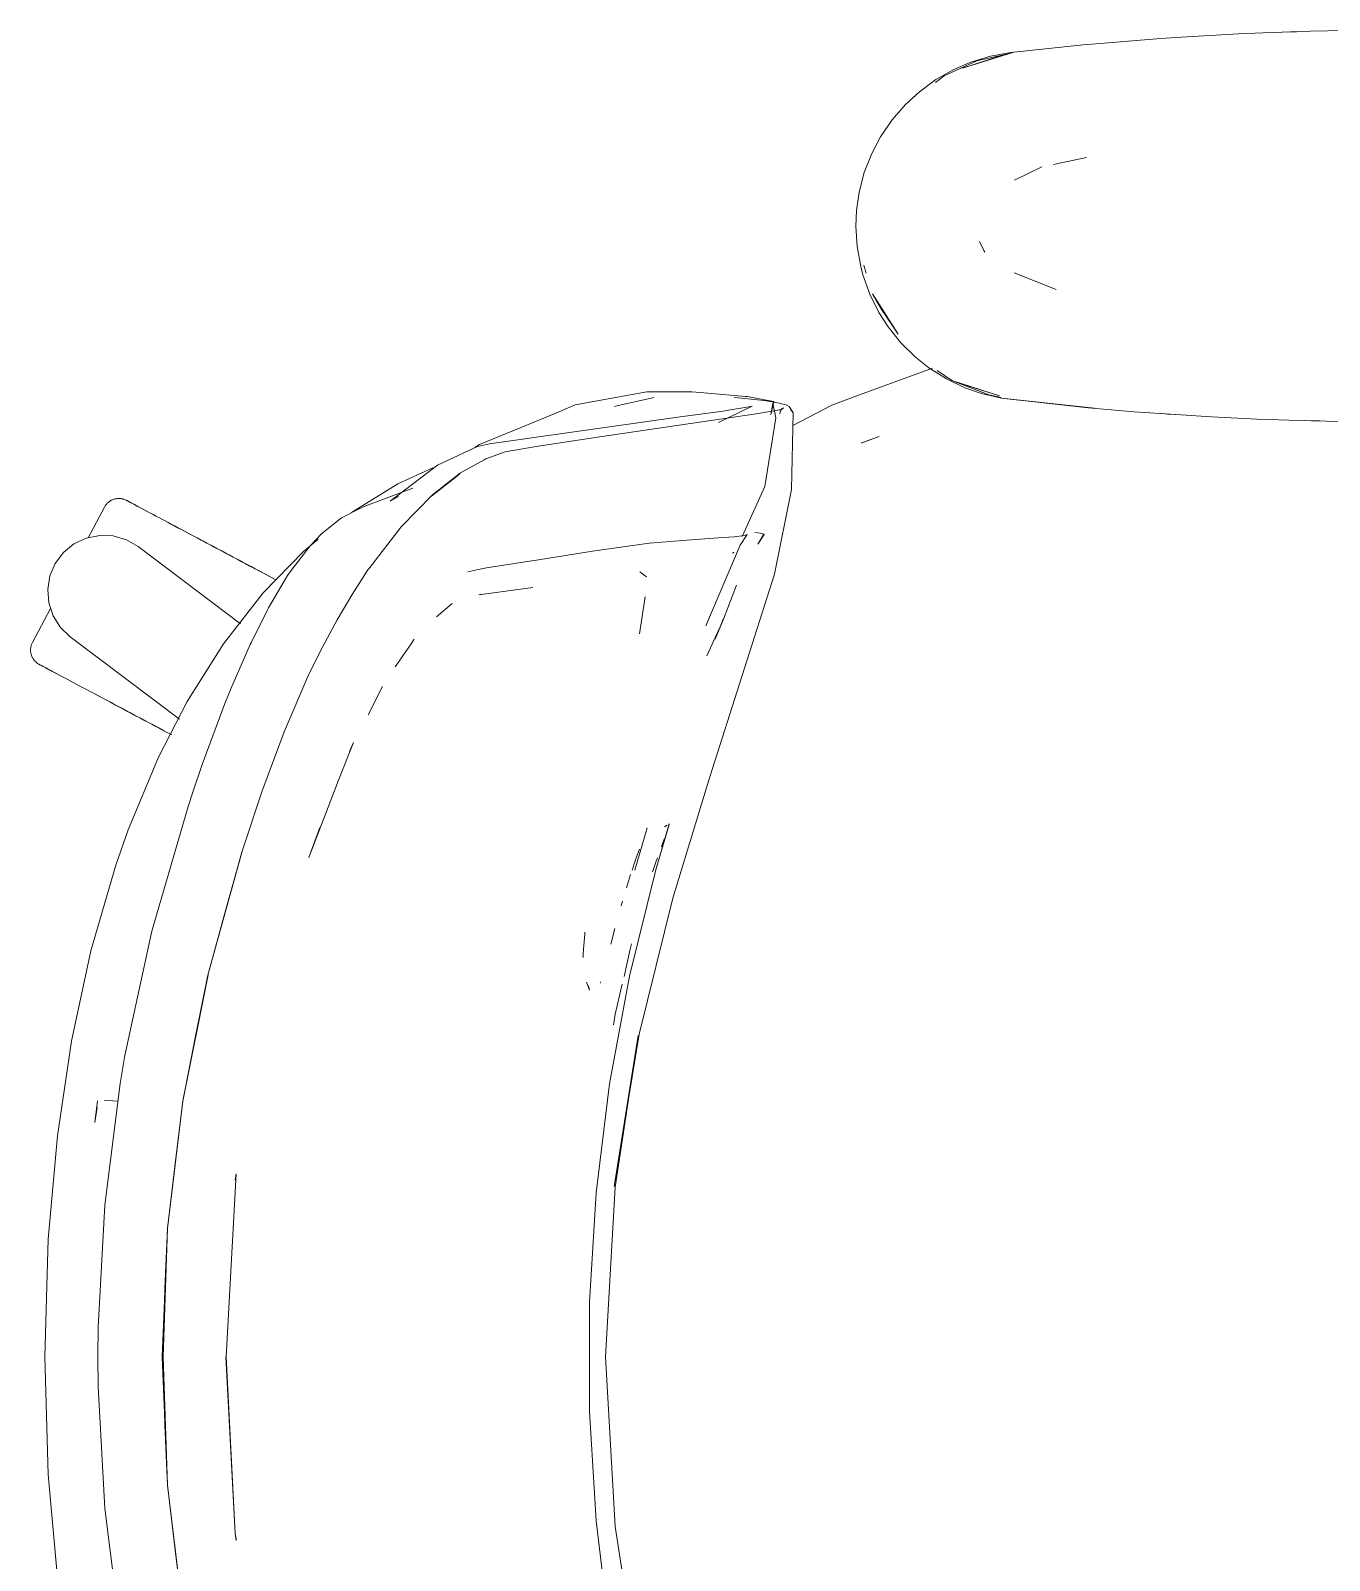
# Model space of a CAD drawing. Header units: millimetres. Extents: x 155927 to 295199, y -4084 to 97293.
# Drawn here: x 200052.2 to 200373.7, y 33498 to 33876.7 of the extents above; entities that cross this region are included whole.
import ezdxf

# ---------------------------------------------------------------- set-up
doc = ezdxf.new("R2010")
doc.units = ezdxf.units.MM
doc.header["$MEASUREMENT"] = 0
doc.layers.add('G-IMPT', color=8, linetype='CONTINUOUS', lineweight=9)
doc.layers.add('I-FURN', color=8, linetype='CONTINUOUS', lineweight=9)

msp = doc.modelspace()

# ---------------------------------------------------------------- linework, layer by layer
at = {"layer": 'G-IMPT'}
for p, q in [((200377.41, 33876.74), (200368.99, 33876.57)), ((200312.79, 33873.2), (200294.87, 33871.3)), ((200316.92, 33873.55), (200312.79, 33873.2)), ((200331.98, 33874.8), (200316.92, 33873.55)), ((200323.8, 33874.15), (200322.12, 33873.98)), ((200331.98, 33874.8), (200337.07, 33875.12)), ((200337.07, 33875.12), (200351.21, 33875.93)), ((200357.23, 33876.19), (200351.21, 33875.93)), ((200357.23, 33876.19), (200368.99, 33876.57)), ((200362.12, 33876.33), (200364.05, 33876.44)), ((200364.05, 33876.44), (200365.55, 33876.45)), ((200286.41, 33869.25), (200278.35, 33865.52)), ((200295.38, 33871.3), (200282.92, 33867.47)), ((200282.92, 33867.47), (200292.06, 33870.38)), ((200284.96, 33868.94), (200289.82, 33870.4)), ((200286.41, 33869.25), (200294.81, 33871.17)), ((200294.87, 33871.3), (200289.82, 33870.4)), ((200295.38, 33871.3), (200292.06, 33870.38)), ((200276.24, 33863.92), (200278.35, 33865.52)), ((200280.72, 33867.13), (200276.28, 33864.61)), ((200280.72, 33867.13), (200284.96, 33868.94)), ((200272.2, 33861.62), (200268.76, 33858.45)), ((200272.2, 33861.62), (200276.28, 33864.61)), ((200265.44, 33854.62), (200268.76, 33858.45)), ((200262.61, 33850.45), (200265.44, 33854.62)), ((200262.61, 33850.45), (200260.42, 33846.29)), ((200260.42, 33846.29), (200258.58, 33841.57)), ((200295.75, 33839.72), (200302.53, 33842.99)), ((200305.39, 33843.55), (200306.15, 33843.76)), ((200313.58, 33845.33), (200306.15, 33843.76)), ((200313.5, 33845.31), (200313.58, 33845.33)), ((200257.32, 33836.71), (200258.58, 33841.57)), ((200257.32, 33836.71), (200256.67, 33832.19)), ((200256.5, 33828.35), (200256.67, 33832.19)), ((200256.5, 33828.35), (200256.8, 33823.31)), ((200287.12, 33824.52), (200288.13, 33822.3)), ((200256.8, 33823.31), (200257.68, 33818.36)), ((200288.13, 33822.3), (200288.43, 33821.85)), ((200257.68, 33818.36), (200258.24, 33816.23)), ((200259.95, 33811.46), (200258.24, 33816.23)), ((200259.04, 33816.67), (200258.42, 33818.7)), ((200306.08, 33812.63), (200295.66, 33816.77)), ((200259.95, 33811.46), (200262.19, 33806.95)), ((200260.6, 33811.55), (200262.76, 33807.88)), ((200260.6, 33811.55), (200266.92, 33801.6)), ((200262.19, 33806.95), (200264.46, 33803.4)), ((200262.76, 33807.88), (200266.92, 33801.6)), ((200267.65, 33799.42), (200264.46, 33803.4)), ((200267.65, 33799.42), (200271.26, 33795.87)), ((200271.26, 33795.87), (200274.56, 33793.25)), ((200275.46, 33793.13), (200256.52, 33786.19)), ((200278.89, 33790.52), (200274.56, 33793.25)), ((200280.21, 33790.13), (200276.63, 33792.55)), ((200278.89, 33790.52), (200283.47, 33788.33)), ((200289.43, 33786.52), (200280.21, 33790.13)), ((200280.21, 33790.13), (200282.92, 33789.23)), ((200280.21, 33790.13), (200292.06, 33786.31)), ((200204.74, 33787.29), (200187.04, 33784.05)), ((200206.6, 33785.88), (200197.3, 33783.84)), ((200204.74, 33787.29), (200211.71, 33787.32)), ((200211.71, 33787.32), (200215.88, 33787.32)), ((200219.83, 33786.98), (200215.88, 33787.32)), ((200229.16, 33786.17), (200219.83, 33786.98)), ((200228.99, 33785.65), (200226.4, 33785.87)), ((200229.16, 33786.17), (200229.63, 33786.13)), ((200229.63, 33786.13), (200233.88, 33785.32)), ((200256.52, 33786.19), (200250.55, 33784)), ((200282.92, 33789.23), (200292.06, 33786.31)), ((200283.47, 33788.33), (200287.6, 33786.88)), ((200292.56, 33785.73), (200287.6, 33786.88)), ((200292.49, 33785.94), (200289.43, 33786.52)), ((200179.82, 33781.07), (200183.18, 33782.46)), ((200187.04, 33784.05), (200183.18, 33782.46)), ((200197.3, 33783.84), (200196.72, 33783.68)), ((200213.02, 33781.1), (200223.68, 33782.54)), ((200230.86, 33783.74), (200222.46, 33779.75)), ((200224.98, 33782.76), (200223.68, 33782.54)), ((200224.98, 33782.76), (200230, 33783.59)), ((200233.67, 33785.14), (200228.99, 33785.65)), ((200230.86, 33783.74), (200230, 33783.59)), ((200238.1, 33782.94), (200231.83, 33781.83)), ((200234.29, 33785.06), (200233.67, 33785.14)), ((200233.88, 33785.32), (200236.2, 33784.87)), ((200234.29, 33785.06), (200237.57, 33784.52)), ((200235.47, 33781.59), (200236.2, 33784.87)), ((200235.47, 33781.59), (200235.96, 33784.46)), ((200235.96, 33784.46), (200236.65, 33780.88)), ((200237.48, 33782.77), (200238.58, 33783.33)), ((200237.48, 33782.77), (200238.1, 33782.94)), ((200239.43, 33783.97), (200237.57, 33784.52)), ((200237.68, 33781.89), (200237.76, 33782.39)), ((200238.08, 33782.93), (200237.76, 33782.39)), ((200238.08, 33782.93), (200238.58, 33783.33)), ((200239.43, 33783.97), (200239.97, 33783.65)), ((200239.97, 33783.65), (200240.34, 33783.16)), ((200240.95, 33782.12), (200240.34, 33783.16)), ((200240.47, 33782.53), (200240.34, 33783.16)), ((200240.34, 33783.16), (200240.36, 33783.08)), ((200240.47, 33782.53), (200240.36, 33783.08)), ((200240.56, 33763.14), (200240.95, 33782.12)), ((200240.88, 33778.93), (200248.79, 33783.08)), ((200248.79, 33783.08), (200250.55, 33784)), ((200292.56, 33785.73), (200315.52, 33783.27)), ((200292.56, 33785.73), (200295.38, 33785.4)), ((200292.56, 33785.73), (200314, 33783.38)), ((200315.52, 33783.27), (200295.38, 33785.4)), ((200314, 33783.38), (200325.4, 33782.39)), ((200335.68, 33781.66), (200325.4, 33782.39)), ((200163.37, 33774.27), (200179.82, 33781.07)), ((200213.02, 33781.1), (200165.8, 33774.43)), ((200223.98, 33780.72), (200193.11, 33776.16)), ((200231.83, 33781.83), (200223.98, 33780.72)), ((200233.93, 33763.84), (200236.65, 33780.88)), ((200333.64, 33781.8), (200332.22, 33781.93)), ((200333.64, 33781.8), (200335.54, 33781.71)), ((200335.68, 33781.66), (200344.55, 33781.1)), ((200355.86, 33780.56), (200344.55, 33781.1)), ((200355.86, 33780.56), (200363.74, 33780.27)), ((200376.05, 33779.97), (200363.74, 33780.27)), ((200367.61, 33780.19), (200369.27, 33780.11)), ((200369.27, 33780.11), (200371.35, 33780.11)), ((200165.8, 33774.43), (200162.81, 33773.78)), ((200193.11, 33776.16), (200177.34, 33773.77)), ((200257.82, 33774.59), (200262.29, 33776.23)), ((200257.82, 33774.59), (200258.41, 33774.85)), ((200262.29, 33776.23), (200258.41, 33774.85)), ((200159.44, 33772.22), (200152.92, 33769.18)), ((200159.44, 33772.22), (200162.81, 33773.78)), ((200162.2, 33773.5), (200163.37, 33774.27)), ((200164.46, 33770.5), (200164.88, 33770.71)), ((200169.67, 33772.47), (200164.88, 33770.71)), ((200169.67, 33772.47), (200177.34, 33773.77)), ((200141.22, 33760.24), (200152.92, 33769.18)), ((200151.74, 33768.51), (200143.11, 33764.53)), ((200151.45, 33761.49), (200158.4, 33766.89)), ((200158.62, 33767.21), (200151.66, 33761.79)), ((200158.4, 33766.89), (200155.02, 33764.3)), ((200158.62, 33767.21), (200164.46, 33770.5)), ((200143.11, 33764.53), (200131.66, 33757.4)), ((200146.87, 33763.47), (200134.97, 33758.96)), ((200151.45, 33761.49), (200155.02, 33764.3)), ((200233.93, 33763.84), (200228.32, 33751.49)), ((200240.56, 33763.14), (200236.37, 33742.18)), ((200141.22, 33760.24), (200143.25, 33761.4)), ((200143.92, 33753.89), (200151.66, 33761.79)), ((200129.17, 33756.1), (200124.3, 33752.24)), ((200129.17, 33756.1), (200130.3, 33756.71)), ((200130.3, 33756.71), (200132.74, 33757.89)), ((200132.74, 33757.89), (200134.97, 33758.96)), ((200124.3, 33752.24), (200121.41, 33749.21)), ((200143.92, 33753.89), (200135.9, 33743.46)), ((200226.47, 33751.42), (200228.86, 33751.71)), ((200229.59, 33752), (200227.83, 33749.34)), ((200228.87, 33751.72), (200228.86, 33751.71)), ((200228.87, 33751.72), (200229.59, 33752)), ((200231.5, 33752.47), (200232.86, 33752.31)), ((200232.2, 33749.55), (200233.73, 33752.03)), ((200233.79, 33752.01), (200232.2, 33749.55)), ((200233.73, 33752.03), (200232.24, 33749.56)), ((200232.86, 33752.31), (200233.73, 33752.03)), ((200233.79, 33752.01), (200233.73, 33752.03)), ((200121.41, 33749.21), (200116.69, 33743.08)), ((200119.74, 33747.79), (200123.41, 33750.79)), ((200191.28, 33747.82), (200205.35, 33749.85)), ((200205.43, 33749.86), (200205.35, 33749.85)), ((200205.43, 33749.86), (200213.67, 33750.48)), ((200213.67, 33750.48), (200214.66, 33750.55)), ((200214.66, 33750.55), (200222.52, 33751.12)), ((200227.83, 33749.34), (200219.39, 33729.36)), ((200222.52, 33751.12), (200226.39, 33751.41)), ((200226.47, 33751.42), (200226.39, 33751.41)), ((200119.74, 33747.79), (200109.78, 33737.5)), ((200176.8, 33745.53), (200165.08, 33743.73)), ((200176.8, 33745.53), (200177.41, 33745.63)), ((200177.92, 33745.71), (200177.41, 33745.63)), ((200191.28, 33747.82), (200177.92, 33745.71)), ((200226.38, 33747.62), (200225.94, 33747.35)), ((200111.1, 33733.79), (200115.83, 33741.79)), ((200116.69, 33743.08), (200115.83, 33741.79)), ((200131.85, 33737.1), (200135.73, 33743.2)), ((200135.73, 33743.2), (200135.9, 33743.46)), ((200160.46, 33742.77), (200162.63, 33743.23)), ((200162.63, 33743.23), (200164.61, 33743.66)), ((200165.08, 33743.73), (200164.61, 33743.66)), ((200204.69, 33741.47), (200203.05, 33742.75)), ((200220.38, 33691.94), (200236.37, 33742.18)), ((200099.97, 33724.9), (200109.78, 33737.5)), ((200131.85, 33737.1), (200128.08, 33730.87)), ((200176.5, 33738.85), (200163.15, 33737.07)), ((200163.15, 33737.07), (200163.62, 33737.22)), ((200223.69, 33730.99), (200226.94, 33739.46)), ((200110.79, 33733.19), (200106.79, 33725.18)), ((200110.79, 33733.19), (200111.1, 33733.79)), ((200152.65, 33731.57), (200156.56, 33734.91)), ((200204.34, 33736.53), (200202.94, 33727.36)), ((200204.34, 33736.53), (200204.29, 33736.18)), ((200124.51, 33724.08), (200128.08, 33730.87)), ((200221.67, 33726.09), (200223.7, 33731.2)), ((200223.7, 33731.2), (200221.67, 33726.08)), ((200223.69, 33730.99), (200221.67, 33726.09)), ((200106.57, 33724.74), (200106.79, 33725.18)), ((200146.38, 33724.94), (200147.13, 33726.04)), ((200222.67, 33728.62), (200219.62, 33721.9)), ((200091, 33710.6), (200099.97, 33724.9)), ((200106.57, 33724.74), (200101.8, 33713.78)), ((200124.51, 33724.08), (200121.12, 33717.36)), ((200146.38, 33724.94), (200142.88, 33719.81)), ((200142.88, 33719.81), (200142.49, 33719.23)), ((200114.95, 33703.13), (200121.12, 33717.36)), ((200139.35, 33714.33), (200135.81, 33707.36)), ((200083.91, 33696.82), (200091, 33710.6)), ((200094.72, 33695.03), (200100.32, 33710.1)), ((200101.8, 33713.78), (200100.32, 33710.1)), ((200109.49, 33688.25), (200114.95, 33703.13)), ((200128.45, 33691.17), (200132.18, 33700.5)), ((200132.18, 33700.5), (200131.18, 33698.25)), ((200076.39, 33678.85), (200083.91, 33696.82)), ((200094.72, 33695.03), (200092.38, 33688.21)), ((200127.79, 33689.44), (200128.45, 33691.17)), ((200211.2, 33661.96), (200220.38, 33691.94)), ((200091.18, 33684.6), (200092.38, 33688.21)), ((200109.49, 33688.25), (200104.48, 33673.33)), ((200121.08, 33672), (200127.79, 33689.44)), ((200091.18, 33684.6), (200082.24, 33653.77)), ((200206.97, 33668.92), (200210.24, 33680.14)), ((200206.97, 33668.92), (200210.08, 33679.74)), ((200209.15, 33679.6), (200209.76, 33679.98)), ((200209.15, 33679.6), (200209.36, 33679.75)), ((200210.03, 33679.45), (200210.08, 33679.74)), ((200210.24, 33680.14), (200210.1, 33680.38)), ((200076.39, 33678.85), (200073.32, 33670.12)), ((200121.08, 33672), (200123.8, 33679.43)), ((200201.77, 33668.91), (200204.81, 33679.34)), ((200206.97, 33668.92), (200210.03, 33679.45)), ((200208.69, 33675.66), (200209.09, 33676.73)), ((200096.1, 33642.84), (200104.48, 33673.33)), ((200096.1, 33642.84), (200104.52, 33673.25)), ((200100.75, 33660.08), (200104.52, 33673.25)), ((200202.9, 33674.09), (200202.14, 33671.93)), ((200208.35, 33674.69), (200208.69, 33675.66)), ((200073.32, 33670.12), (200067.14, 33648.87)), ((200200.42, 33642.6), (200206.97, 33668.92)), ((200201.88, 33671.21), (200201.11, 33668.91)), ((200201.88, 33671.21), (200202.14, 33671.93)), ((200206.34, 33668.91), (200206.19, 33668.46)), ((200206.34, 33668.91), (200207.07, 33671.14)), ((200207.36, 33671.94), (200207.07, 33671.14)), ((200200.49, 33666.99), (200199.7, 33664.5)), ((200200.73, 33667.77), (200200.49, 33666.99)), ((200198.71, 33661.2), (200198.38, 33660.08)), ((200211.2, 33661.96), (200202.88, 33628.28)), ((200100.75, 33660.08), (200096.1, 33642.84)), ((200075.57, 33622.98), (200082.24, 33653.77)), ((200189.38, 33653.06), (200189.41, 33653.54)), ((200196.8, 33654.41), (200195.8, 33650.55)), ((200196.8, 33654.41), (200196.41, 33652.89)), ((200189.1, 33649.35), (200189.38, 33653.06)), ((200200.65, 33649.33), (200200.99, 33650.62)), ((200067.14, 33648.87), (200062.33, 33626.51)), ((200189.1, 33649.35), (200189, 33647.98)), ((200189, 33647.28), (200189, 33647.98)), ((200199.1, 33642.58), (200200.65, 33649.33)), ((200089.92, 33611.71), (200096.14, 33642.95)), ((200096.14, 33642.95), (200089.93, 33611.79)), ((200096.1, 33642.84), (200093.02, 33627.81)), ((200200.42, 33642.6), (200195.49, 33615.93)), ((200190.53, 33639.19), (200189.85, 33641.14)), ((200190.53, 33639.19), (200190.32, 33640.24)), ((200193.2, 33640.87), (200193.34, 33641.2)), ((200193.23, 33640.87), (200193.34, 33641.2)), ((200196.94, 33633.19), (200198.65, 33640.61)), ((200196.47, 33630.55), (200196.94, 33633.19)), ((200089.92, 33611.71), (200093.02, 33627.81)), ((200202.88, 33628.28), (200196.63, 33590.54)), ((200196.63, 33590.54), (200202.62, 33627.9)), ((200196.89, 33590.37), (200202.62, 33627.9)), ((200058.84, 33603.09), (200062.33, 33626.51)), ((200074.39, 33616.06), (200075.57, 33622.98)), ((200070.57, 33585.89), (200074.39, 33616.06)), ((200195.49, 33615.93), (200192.19, 33589.01)), ((200068.74, 33611.79), (200068.09, 33606.38)), ((200070.5, 33611.82), (200072.59, 33611.75)), ((200070.5, 33611.82), (200070.61, 33611.82)), ((200073.84, 33611.71), (200072.59, 33611.75)), ((200086.1, 33580.2), (200089.93, 33611.79)), ((200086.14, 33580.16), (200089.92, 33611.71)), ((200087.98, 33596.23), (200089.92, 33611.71)), ((200068.66, 33610.15), (200068.09, 33606.38)), ((200056.58, 33577.52), (200058.84, 33603.09)), ((200087.98, 33596.23), (200086.14, 33580.16)), ((200100.59, 33548.38), (200103.09, 33593.72)), ((200103.09, 33593.72), (200102.86, 33592.11)), ((200102.86, 33592.11), (200103.1, 33593.41)), ((200103.14, 33593.66), (200103.1, 33593.41)), ((200190.54, 33561.94), (200192.19, 33589.01)), ((200196.89, 33590.37), (200194.53, 33548.38)), ((200068.96, 33555.69), (200070.57, 33585.89)), ((200055.73, 33548.38), (200056.58, 33577.52)), ((200084.77, 33548.38), (200086.1, 33580.2)), ((200086.14, 33580.16), (200085, 33548.38)), ((200086.14, 33580.16), (200085.46, 33565.26)), ((200085.46, 33565.26), (200085, 33548.38)), ((200190.54, 33534.82), (200190.54, 33561.94)), ((200068.96, 33555.69), (200068.86, 33548.38)), ((200056.58, 33519.24), (200055.73, 33548.38)), ((200068.96, 33541.07), (200068.86, 33548.38)), ((200086.1, 33516.56), (200084.77, 33548.38)), ((200085.46, 33531.5), (200085, 33548.38)), ((200086.14, 33516.6), (200085, 33548.38)), ((200100.54, 33548.38), (200102.86, 33504.65)), ((200100.59, 33548.38), (200102.86, 33504.65)), ((200196.89, 33506.39), (200194.53, 33548.38)), ((200068.96, 33541.07), (200070.57, 33510.86)), ((200190.54, 33534.82), (200192.19, 33507.75)), ((200085.46, 33531.5), (200086.14, 33516.6)), ((200058.84, 33493.67), (200056.58, 33519.24)), ((200086.1, 33516.56), (200089.93, 33484.97)), ((200086.14, 33516.6), (200089.92, 33485.05)), ((200086.14, 33516.6), (200087.98, 33500.52)), ((200070.57, 33510.86), (200074.39, 33480.69)), ((200195.49, 33480.83), (200192.19, 33507.75)), ((200202.88, 33468.48), (200196.89, 33506.39)), ((200102.86, 33504.65), (200103.13, 33502.87)), ((200102.86, 33504.65), (200103.1, 33503.35)), ((200103.14, 33503.1), (200103.1, 33503.35)), ((200089.92, 33485.05), (200087.98, 33500.52))]:
    msp.add_line(p, q, dxfattribs=at)
at = {"layer": 'I-FURN'}
for p, q in [((200070.76, 33759.17), (200070.85, 33759.3)), ((200070.85, 33759.3), (200070.95, 33759.43)), ((200070.95, 33759.43), (200071.05, 33759.55)), ((200071.05, 33759.55), (200071.16, 33759.67)), ((200071.16, 33759.67), (200071.28, 33759.78)), ((200071.28, 33759.78), (200071.4, 33759.89)), ((200071.4, 33759.89), (200071.52, 33759.99)), ((200071.52, 33759.99), (200071.65, 33760.09)), ((200071.65, 33760.09), (200071.78, 33760.19)), ((200071.78, 33760.19), (200071.91, 33760.28)), ((200071.91, 33760.28), (200072.05, 33760.36)), ((200072.05, 33760.36), (200072.19, 33760.44)), ((200072.19, 33760.44), (200072.34, 33760.51)), ((200072.34, 33760.51), (200072.48, 33760.57)), ((200072.48, 33760.57), (200072.63, 33760.64)), ((200072.63, 33760.64), (200072.79, 33760.69)), ((200072.79, 33760.69), (200072.94, 33760.74)), ((200072.94, 33760.74), (200073.1, 33760.78)), ((200073.1, 33760.78), (200073.25, 33760.81)), ((200073.25, 33760.81), (200073.41, 33760.84)), ((200073.41, 33760.84), (200073.57, 33760.87)), ((200073.57, 33760.87), (200073.73, 33760.88)), ((200073.73, 33760.88), (200073.89, 33760.89)), ((200073.89, 33760.89), (200074.05, 33760.9)), ((200074.05, 33760.9), (200074.21, 33760.89)), ((200074.21, 33760.89), (200074.38, 33760.88)), ((200074.38, 33760.88), (200074.54, 33760.87)), ((200074.54, 33760.87), (200074.7, 33760.85)), ((200074.7, 33760.85), (200074.85, 33760.82)), ((200074.85, 33760.82), (200075.01, 33760.78)), ((200075.01, 33760.78), (200075.17, 33760.74)), ((200075.17, 33760.74), (200075.32, 33760.69)), ((200075.32, 33760.69), (200075.47, 33760.64)), ((200075.47, 33760.64), (200075.62, 33760.58)), ((200075.62, 33760.58), (200075.77, 33760.52)), ((200075.77, 33760.52), (200075.92, 33760.44)), ((200075.92, 33760.44), (200075.95, 33760.42)), ((200075.95, 33760.42), (200075.97, 33760.41)), ((200075.96, 33760.42), (200075.95, 33760.42)), ((200076, 33760.4), (200075.96, 33760.42)), ((200075.97, 33760.41), (200076.03, 33760.38)), ((200076.08, 33760.36), (200076, 33760.4)), ((200076.03, 33760.38), (200076.13, 33760.33)), ((200076.21, 33760.29), (200076.08, 33760.36)), ((200076.13, 33760.33), (200076.27, 33760.25)), ((200076.37, 33760.2), (200076.21, 33760.29)), ((200076.27, 33760.25), (200076.45, 33760.16)), ((200076.57, 33760.1), (200076.37, 33760.2)), ((200076.45, 33760.16), (200076.67, 33760.04)), ((200076.81, 33759.97), (200076.57, 33760.1)), ((200076.67, 33760.04), (200076.93, 33759.9)), ((200077.09, 33759.82), (200076.81, 33759.97)), ((200076.93, 33759.9), (200077.23, 33759.75)), ((200077.41, 33759.65), (200077.09, 33759.82)), ((200077.23, 33759.75), (200077.57, 33759.57)), ((200077.76, 33759.46), (200077.41, 33759.65)), ((200077.57, 33759.57), (200077.94, 33759.37)), ((200078.15, 33759.25), (200077.76, 33759.46)), ((200077.94, 33759.37), (200078.35, 33759.15)), ((200070.5, 33758.76), (200066.47, 33751.18)), ((200070.5, 33758.76), (200070.58, 33758.9)), ((200070.58, 33758.9), (200070.67, 33759.04)), ((200070.67, 33759.04), (200070.76, 33759.17)), ((200078.58, 33759.03), (200078.15, 33759.25)), ((200078.35, 33759.15), (200078.79, 33758.91)), ((200079.05, 33758.78), (200078.58, 33759.03)), ((200078.79, 33758.91), (200079.28, 33758.66)), ((200079.55, 33758.51), (200079.05, 33758.78)), ((200079.28, 33758.66), (200079.79, 33758.38)), ((200080.09, 33758.23), (200079.55, 33758.51)), ((200079.79, 33758.38), (200080.34, 33758.09)), ((200080.66, 33757.92), (200080.09, 33758.23)), ((200080.34, 33758.09), (200080.93, 33757.78)), ((200081.26, 33757.6), (200080.66, 33757.92)), ((200081.89, 33757.27), (200081.26, 33757.6)), ((200082.55, 33756.91), (200081.89, 33757.27)), ((200083.25, 33756.55), (200082.55, 33756.91)), ((200083.97, 33756.16), (200083.25, 33756.55)), ((200084.72, 33755.76), (200083.97, 33756.16)), ((200085.5, 33755.35), (200084.72, 33755.76)), ((200066.01, 33751.08), (200069.32, 33751.75)), ((200069.32, 33751.75), (200072.69, 33751.61)), ((200086.3, 33754.92), (200085.5, 33755.35)), ((200087.12, 33754.49), (200086.3, 33754.92)), ((200086.67, 33754.72), (200087.51, 33754.28)), ((200087.97, 33754.04), (200087.12, 33754.49)), ((200087.51, 33754.28), (200088.37, 33753.82)), ((200088.84, 33753.57), (200087.97, 33754.04)), ((200088.37, 33753.82), (200089.24, 33753.36)), ((200089.72, 33753.1), (200088.84, 33753.57)), ((200089.24, 33753.36), (200090.14, 33752.88)), ((200090.63, 33752.62), (200089.72, 33753.1)), ((200090.14, 33752.88), (200091.05, 33752.4)), ((200091.55, 33752.13), (200090.63, 33752.62)), ((200091.05, 33752.4), (200091.98, 33751.9)), ((200092.49, 33751.63), (200091.55, 33752.13)), ((200091.98, 33751.9), (200092.93, 33751.4)), ((200060.35, 33747.51), (200062.96, 33749.64)), ((200062.96, 33749.64), (200066.01, 33751.08)), ((200072.69, 33751.61), (200075.93, 33750.67)), ((200075.93, 33750.67), (200078.85, 33748.98)), ((200078.85, 33748.98), (200104.16, 33729.9)), ((200093.44, 33751.13), (200092.49, 33751.63)), ((200092.93, 33751.4), (200093.88, 33750.89)), ((200094.41, 33750.61), (200093.44, 33751.13)), ((200093.88, 33750.89), (200094.85, 33750.38)), ((200095.38, 33750.1), (200094.41, 33750.61)), ((200094.85, 33750.38), (200095.83, 33749.86)), ((200096.36, 33749.57), (200095.38, 33750.1)), ((200095.83, 33749.86), (200096.82, 33749.33)), ((200097.35, 33749.05), (200096.36, 33749.57)), ((200096.82, 33749.33), (200097.81, 33748.8)), ((200098.35, 33748.52), (200097.35, 33749.05)), ((200097.81, 33748.8), (200098.81, 33748.27)), ((200099.35, 33747.98), (200098.35, 33748.52)), ((200098.81, 33748.27), (200099.81, 33747.74)), ((200100.36, 33747.45), (200099.35, 33747.98)), ((200056.99, 33741.71), (200058.32, 33744.82)), ((200058.32, 33744.82), (200060.35, 33747.51)), ((200099.81, 33747.74), (200100.82, 33747.2)), ((200101.36, 33746.91), (200100.36, 33747.45)), ((200100.82, 33747.2), (200101.82, 33746.67)), ((200102.37, 33746.38), (200101.36, 33746.91)), ((200101.82, 33746.67), (200102.83, 33746.13)), ((200103.37, 33745.85), (200102.37, 33746.38)), ((200102.83, 33746.13), (200103.83, 33745.6)), ((200104.37, 33745.32), (200103.37, 33745.85)), ((200103.83, 33745.6), (200104.83, 33745.07)), ((200105.36, 33744.79), (200104.37, 33745.32)), ((200104.83, 33745.07), (200105.82, 33744.55)), ((200106.35, 33744.26), (200105.36, 33744.79)), ((200105.82, 33744.55), (200106.8, 33744.02)), ((200107.33, 33743.74), (200106.35, 33744.26)), ((200056.45, 33738.39), (200056.99, 33741.71)), ((200106.8, 33744.02), (200107.78, 33743.5)), ((200108.3, 33743.23), (200107.33, 33743.74)), ((200107.78, 33743.5), (200108.74, 33742.99)), ((200109.26, 33742.72), (200108.3, 33743.23)), ((200108.74, 33742.99), (200109.69, 33742.49)), ((200110.2, 33742.22), (200109.26, 33742.72)), ((200109.69, 33742.49), (200110.63, 33741.99)), ((200111.13, 33741.72), (200110.2, 33742.22)), ((200110.63, 33741.99), (200111.55, 33741.5)), ((200112.04, 33741.24), (200111.13, 33741.72)), ((200111.55, 33741.5), (200112.46, 33741.02)), ((200112.94, 33740.76), (200112.04, 33741.24)), ((200056.71, 33735.02), (200056.45, 33738.39)), ((200057.16, 33733.67), (200052.69, 33725.26)), ((200057.78, 33731.82), (200056.71, 33735.02)), ((200059.58, 33728.97), (200057.78, 33731.82)), ((200062.01, 33726.63), (200059.58, 33728.97)), ((200052.6, 33725.08), (200052.67, 33725.22)), ((200052.67, 33725.22), (200052.69, 33725.26)), ((200089.07, 33706.23), (200062.01, 33726.63)), ((200052.22, 33723.52), (200052.23, 33723.68)), ((200052.22, 33723.36), (200052.22, 33723.52)), ((200052.22, 33723.2), (200052.22, 33723.36)), ((200052.23, 33723.04), (200052.22, 33723.2)), ((200052.23, 33723.68), (200052.25, 33723.84)), ((200052.25, 33722.88), (200052.23, 33723.04)), ((200052.25, 33723.84), (200052.27, 33724)), ((200052.27, 33722.72), (200052.25, 33722.88)), ((200052.27, 33724), (200052.3, 33724.16)), ((200052.3, 33722.56), (200052.27, 33722.72)), ((200052.3, 33724.16), (200052.33, 33724.32)), ((200052.34, 33722.4), (200052.3, 33722.56)), ((200052.33, 33724.32), (200052.37, 33724.47)), ((200052.38, 33722.25), (200052.34, 33722.4)), ((200052.37, 33724.47), (200052.42, 33724.63)), ((200052.43, 33722.09), (200052.38, 33722.25)), ((200052.42, 33724.63), (200052.48, 33724.78)), ((200052.48, 33721.94), (200052.43, 33722.09)), ((200052.48, 33724.78), (200052.53, 33724.93)), ((200052.54, 33721.79), (200052.48, 33721.94)), ((200052.53, 33724.93), (200052.6, 33725.08)), ((200052.61, 33721.64), (200052.54, 33721.79)), ((200052.68, 33721.5), (200052.61, 33721.64)), ((200052.76, 33721.36), (200052.68, 33721.5)), ((200052.84, 33721.22), (200052.76, 33721.36)), ((200052.93, 33721.08), (200052.84, 33721.22)), ((200053.02, 33720.95), (200052.93, 33721.08)), ((200053.12, 33720.83), (200053.02, 33720.95)), ((200053.23, 33720.7), (200053.12, 33720.83)), ((200053.33, 33720.58), (200053.23, 33720.7)), ((200053.45, 33720.47), (200053.33, 33720.58)), ((200053.57, 33720.36), (200053.45, 33720.47)), ((200053.69, 33720.26), (200053.57, 33720.36)), ((200053.82, 33720.16), (200053.69, 33720.26)), ((200053.95, 33720.06), (200053.82, 33720.16)), ((200054.08, 33719.97), (200053.95, 33720.06)), ((200054.22, 33719.89), (200054.08, 33719.97)), ((200054.36, 33719.81), (200054.22, 33719.89)), ((200054.41, 33719.78), (200054.36, 33719.81)), ((200054.36, 33719.81), (200054.36, 33719.81)), ((200054.36, 33719.81), (200054.38, 33719.8)), ((200054.38, 33719.8), (200054.44, 33719.77)), ((200054.49, 33719.74), (200054.41, 33719.78)), ((200054.44, 33719.77), (200054.54, 33719.71)), ((200054.61, 33719.68), (200054.49, 33719.74)), ((200054.54, 33719.71), (200054.68, 33719.64)), ((200054.77, 33719.59), (200054.61, 33719.68)), ((200054.68, 33719.64), (200054.86, 33719.54)), ((200054.97, 33719.48), (200054.77, 33719.59)), ((200054.86, 33719.54), (200055.08, 33719.43)), ((200055.21, 33719.35), (200054.97, 33719.48)), ((200055.08, 33719.43), (200055.34, 33719.29)), ((200055.49, 33719.21), (200055.21, 33719.35)), ((200055.34, 33719.29), (200055.63, 33719.13)), ((200055.81, 33719.04), (200055.49, 33719.21)), ((200055.63, 33719.13), (200055.97, 33718.95)), ((200056.17, 33718.85), (200055.81, 33719.04)), ((200055.97, 33718.95), (200056.34, 33718.75)), ((200056.56, 33718.64), (200056.17, 33718.85)), ((200056.34, 33718.75), (200056.75, 33718.54)), ((200056.99, 33718.41), (200056.56, 33718.64)), ((200056.75, 33718.54), (200057.2, 33718.3)), ((200057.45, 33718.16), (200056.99, 33718.41)), ((200057.2, 33718.3), (200057.68, 33718.04)), ((200057.96, 33717.9), (200057.45, 33718.16)), ((200057.68, 33718.04), (200058.2, 33717.77)), ((200058.49, 33717.61), (200057.96, 33717.9)), ((200058.2, 33717.77), (200058.75, 33717.47)), ((200059.06, 33717.31), (200058.49, 33717.61)), ((200058.75, 33717.47), (200059.33, 33717.16)), ((200059.33, 33717.16), (200059.95, 33716.84)), ((200059.95, 33716.84), (200060.6, 33716.49)), ((200060.6, 33716.49), (200061.27, 33716.13)), ((200061.27, 33716.13), (200061.98, 33715.76)), ((200061.98, 33715.76), (200062.72, 33715.36)), ((200062.72, 33715.36), (200063.48, 33714.96)), ((200063.48, 33714.96), (200064.27, 33714.54)), ((200064.27, 33714.54), (200065.08, 33714.11)), ((200065.08, 33714.11), (200065.91, 33713.66)), ((200065.91, 33713.66), (200066.77, 33713.21)), ((200066.77, 33713.21), (200067.65, 33712.74)), ((200067.65, 33712.74), (200068.54, 33712.27)), ((200069.03, 33712.01), (200068.13, 33712.49)), ((200068.54, 33712.27), (200069.46, 33711.78)), ((200069.96, 33711.51), (200069.03, 33712.01)), ((200069.46, 33711.78), (200070.39, 33711.29)), ((200070.89, 33711.02), (200069.96, 33711.51)), ((200070.39, 33711.29), (200071.33, 33710.78)), ((200071.85, 33710.51), (200070.89, 33711.02)), ((200071.33, 33710.78), (200072.29, 33710.28)), ((200072.81, 33710), (200071.85, 33710.51)), ((200072.29, 33710.28), (200073.26, 33709.76)), ((200073.78, 33709.48), (200072.81, 33710)), ((200073.26, 33709.76), (200074.24, 33709.24)), ((200074.77, 33708.96), (200073.78, 33709.48)), ((200074.24, 33709.24), (200075.22, 33708.72)), ((200075.76, 33708.43), (200074.77, 33708.96)), ((200075.22, 33708.72), (200076.22, 33708.19)), ((200076.76, 33707.9), (200075.76, 33708.43)), ((200076.22, 33708.19), (200077.22, 33707.66)), ((200077.76, 33707.37), (200076.76, 33707.9)), ((200077.22, 33707.66), (200078.22, 33707.12)), ((200078.76, 33706.83), (200077.76, 33707.37)), ((200078.22, 33707.12), (200079.22, 33706.59)), ((200079.77, 33706.3), (200078.76, 33706.83)), ((200079.22, 33706.59), (200080.23, 33706.05)), ((200080.77, 33705.76), (200079.77, 33706.3)), ((200080.23, 33706.05), (200081.23, 33705.52)), ((200081.77, 33705.23), (200080.77, 33705.76)), ((200081.23, 33705.52), (200082.23, 33704.99)), ((200082.77, 33704.7), (200081.77, 33705.23)), ((200082.23, 33704.99), (200083.23, 33704.46)), ((200083.77, 33704.17), (200082.77, 33704.7)), ((200083.23, 33704.46), (200084.22, 33703.93)), ((200084.75, 33703.65), (200083.77, 33704.17)), ((200084.22, 33703.93), (200085.21, 33703.41)), ((200085.73, 33703.13), (200084.75, 33703.65)), ((200085.21, 33703.41), (200086.18, 33702.89)), ((200086.7, 33702.61), (200085.73, 33703.13)), ((200086.18, 33702.89), (200087.14, 33702.38))]:
    msp.add_line(p, q, dxfattribs=at)

doc.saveas('drawing.dxf')
